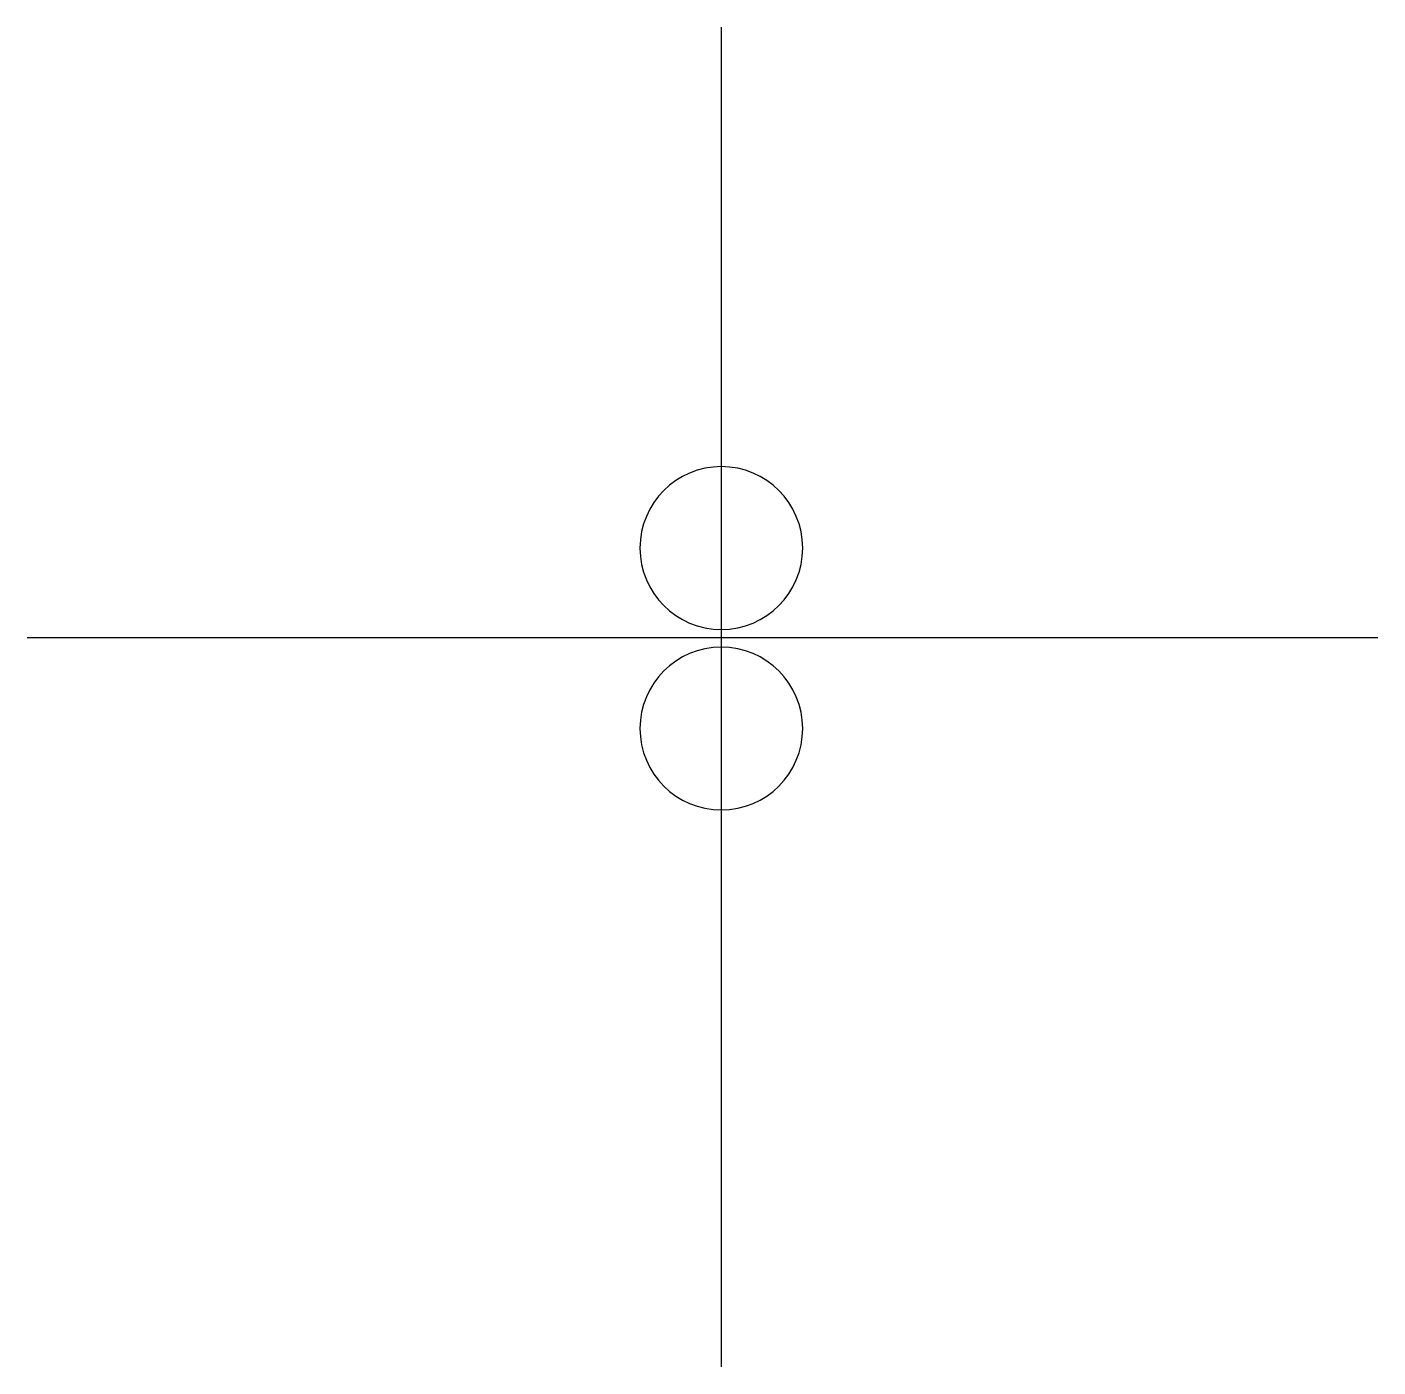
# Model space of a CAD drawing. Header units: metres. Extents: x -96830 to -95710, y -326654 to -325543.
import ezdxf

# ---------------------------------------------------------------- set-up
doc = ezdxf.new("R2010")
doc.units = ezdxf.units.M
doc.layers.add('STEEL', color=1, linetype='Continuous')

msp = doc.modelspace()

# ---------------------------------------------------------------- linework, layer by layer
at = {"layer": 'STEEL'}
for p, q in [((-96254.23, -325542.73), (-96254.23, -326653.98)), ((-96830.13, -326049.13), (-95709.56, -326049.13))]:
    msp.add_line(p, q, dxfattribs=at)
for points in [[(-96321.73, -325974.83, 1), (-96186.73, -325974.83, 1)], [(-96321.73, -326124.52, 1), (-96186.73, -326124.52, 1)]]:
    msp.add_lwpolyline(points, format="xyb", close=True, dxfattribs=at)

doc.saveas('drawing.dxf')
